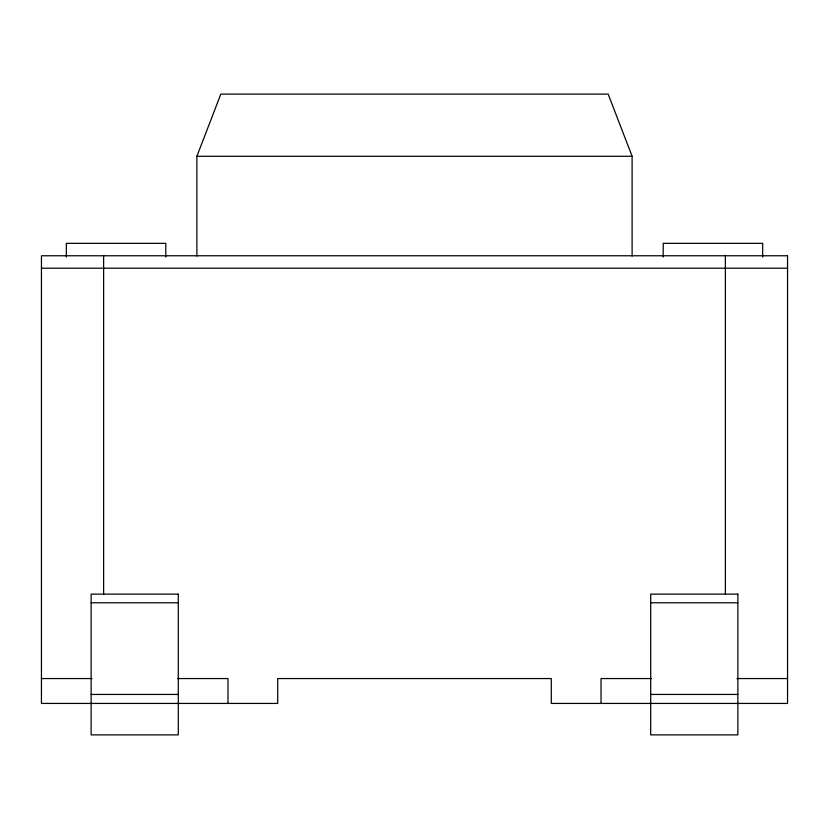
<?xml version="1.0" encoding="UTF-8"?>
<svg xmlns="http://www.w3.org/2000/svg" width="829" height="829" viewBox="0 0 829 829"><rect width="100%" height="100%" fill="white"/><g stroke="black" fill="none" stroke-linecap="round" stroke-linejoin="round"><path stroke-width="1.24" d="M196.887 256.026L196.887 156.287L220.825 94.112L608.175 94.112L632.112 156.287L632.112 256.026M196.887 156.287L632.112 156.287M41.45 268.202L787.55 268.202M91.128 602.776L178.297 602.776M650.703 602.776L737.872 602.776M41.45 678.557L92.092 678.557M177.458 678.557L227.975 678.557L227.975 703.427M651.542 678.557L601.025 678.557L601.025 703.427M736.908 678.557L787.55 678.557M91.128 694.443L178.297 694.443M650.703 694.443L737.872 694.443M762.68 257.011L762.68 243.332L663.2 243.332L663.2 257.011M725.375 255.767L725.375 594.414M165.8 257.011L165.8 243.332L66.32 243.332L66.32 257.011M103.625 255.767L103.625 594.414M787.55 255.767L41.45 255.767L41.45 703.427L277.715 703.427L277.715 678.557L551.285 678.557L551.285 703.427L787.55 703.427L787.55 255.767M178.297 594.124L91.128 594.124L91.128 734.888L178.297 734.888L178.297 594.124M737.872 594.124L650.703 594.124L650.703 734.888L737.872 734.888L737.872 594.124"/></g></svg>
